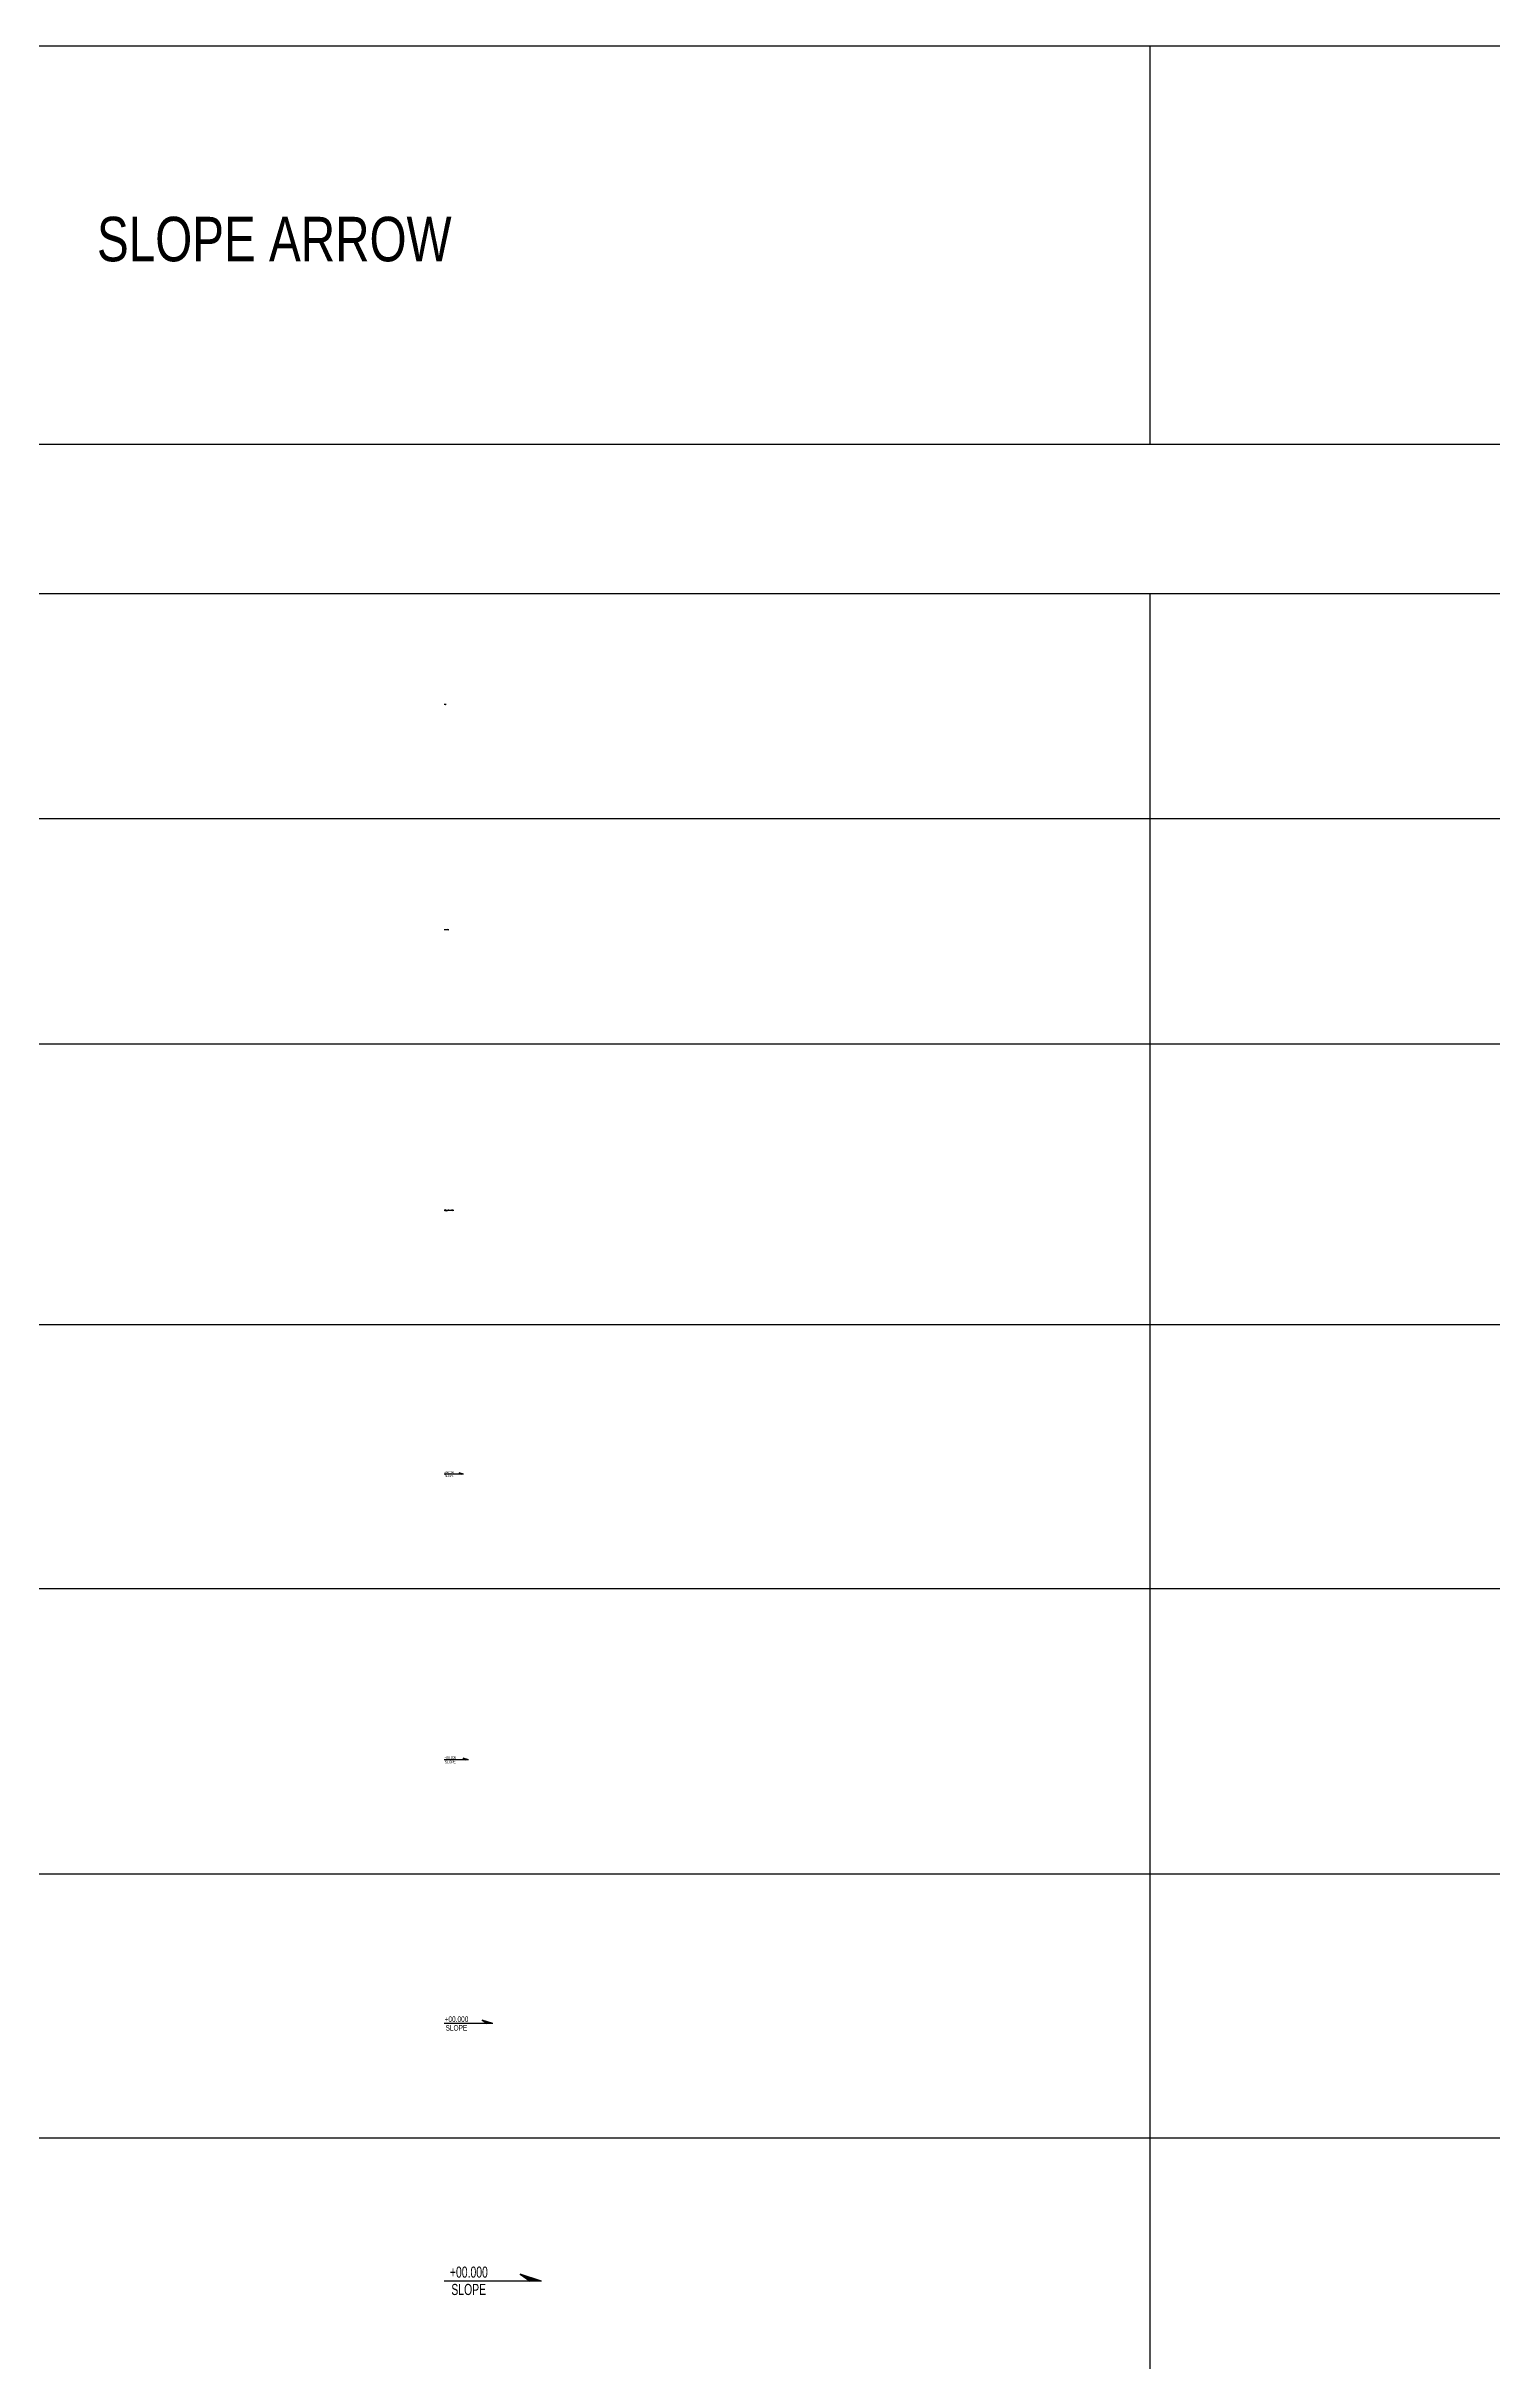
# Model space of a CAD drawing. Extents: x -1 to 478, y -15 to 369.
# Drawn here: x 330.25 to 356.24, y 25.66 to 67.27 of the extents above; entities that cross this region are included whole.
import ezdxf
from ezdxf.enums import TextEntityAlignment as Align

# ---------------------------------------------------------------- set-up
doc = ezdxf.new("R2010")
doc.units = 0
doc.header["$MEASUREMENT"] = 0
for name, color, linetype in [('LA-GNRL-NOTES-Text-01', 183, 'Continuous'), ('LA-GNRL-NOTES-Text-03', 240, 'Continuous'), ('LA-GRAD-Slope Arrow', 131, 'Continuous')]:
    doc.layers.add(name, color=color, linetype=linetype)
doc.styles.add('TXT- (1)', font='gh-general font.shx', dxfattribs={"width": 0.8})
doc.styles.add('TXT- (3)', font='gh-general font.shx', dxfattribs={"width": 0.7})

# ---------------------------------------------------------------- blocks, each defined once
blk = doc.blocks.new('*U55')
h = blk.add_hatch(color=256)
h.dxf.hatch_style = 1
h.paths.add_polyline_path([(0.01367, 0.00124), (0.01547, 0), (0.0175, 0)])
for p, q in [((0.0175, 0), (0, 0)), ((0.0175, 0), (0.01367, 0.00124)), ((0.01367, 0.00124), (0.01547, 0))]:
    blk.add_line(p, q)
at = {"layer": 'LA-GNRL-NOTES-Text-03', "insert": (0.00442, -0.00052), "char_height": 0.002, "attachment_point": 2, "style": 'TXT- (3)'}
blk.add_mtext_dynamic_manual_height_columns('SLOPE ', width=0.0064113, gutter_width=1, heights=[0], dxfattribs=at)
at = {"layer": 'LA-GNRL-NOTES-Text-03', "style": 'TXT- (3)', "width": 0.7}
blk.add_attdef('LEVEL', text='', height=0.002, dxfattribs=at).set_placement((0.00445, 0), align=Align.BOTTOM_CENTER)

msp = doc.modelspace()

# ---------------------------------------------------------------- linework, layer by layer
at = {"color": 220}
for p, q in [((478.2768, 67.2725), (3.3053, 67.2725)), ((3.3053, 60.1196), (478.2768, 60.1196))]:
    msp.add_line(p, q, dxfattribs=at)
for points in [[(350.082, 67.2725), (350.082, 60.1196)], [(3.3053, 57.4401), (478.2768, 57.4401)], [(350.082, 57.4401), (350.082, 3.5475)], [(3.3053, 53.3924), (478.2768, 53.3924)], [(3.3053, 49.3447), (478.2768, 49.3447)], [(3.3053, 44.2997), (478.2768, 44.2997)], [(3.3053, 39.5577), (478.2768, 39.5577)], [(3.3053, 34.4261), (478.2768, 34.4261)], [(3.3053, 29.6845), (478.2768, 29.6845)]]:
    msp.add_lwpolyline(points, dxfattribs=at)

# ---------------------------------------------------------------- block references
at = {"layer": 'LA-GRAD-Slope Arrow'}
for p, xscale, yscale, zscale in [((337.3998, 55.4436), 2, 2, 2), ((337.3998, 51.3959), 5, 5, 5), ((337.3998, 46.3508), 10, 10, 10), ((337.3998, 41.6089), 20, 20, 20), ((337.3998, 36.4772), 25, 25, 25), ((337.3998, 31.7356), 50, 50, 50), ((337.3998, 27.1096), 100, 100, 100)]:
    msp.add_blockref('*U55', p, dxfattribs=dict(at, xscale=xscale, yscale=yscale, zscale=zscale)).add_auto_attribs({'LEVEL': '+00.000'})

# ---------------------------------------------------------------- texts
at = {"layer": 'LA-GNRL-NOTES-Text-01', "insert": (331.1606, 64.208), "char_height": 0.8, "width": 17.339985, "attachment_point": 1, "style": 'TXT- (1)'}
msp.add_mtext('SLOPE ARROW', dxfattribs=at)

doc.saveas('drawing.dxf')
